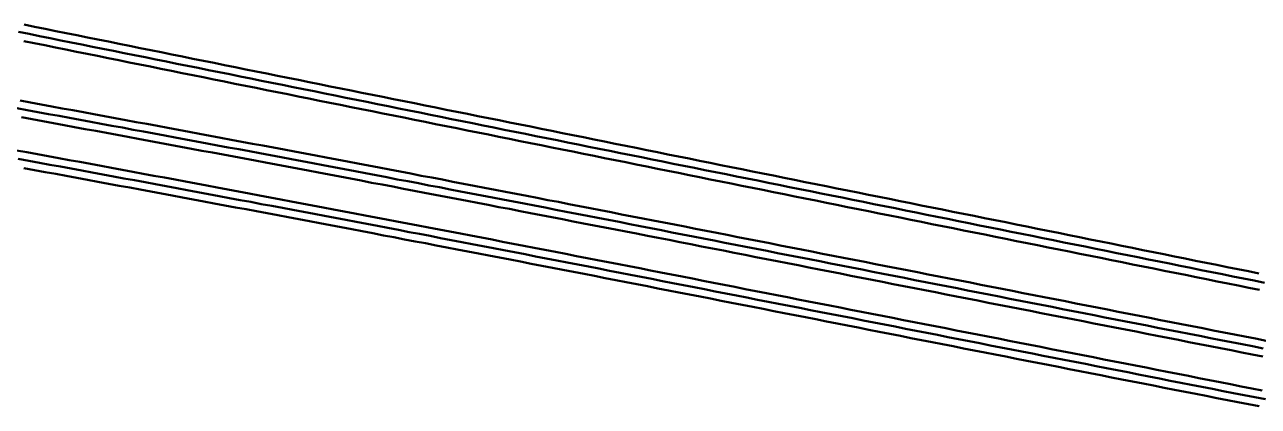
# Model space of a CAD drawing. Header units: millimetres. Extents: x 2688706 to 2690835, y 1254387 to 1255241.
# Drawn here: x 2689814.9 to 2689929.4, y 1254783.5 to 1254819 of the extents above; entities that cross this region are included whole.
import ezdxf

# ---------------------------------------------------------------- set-up
doc = ezdxf.new("R2010")
doc.units = ezdxf.units.MM
doc.layers.add('BS-TR-B-Gleisstrang-LinieGeometrie', color=7, linetype='Continuous')
doc.layers.add('BS-TR-N-Gleisstrang-LinieGeometrie', color=7, linetype='Continuous')

msp = doc.modelspace()

# ---------------------------------------------------------------- linework, layer by layer
at = {"layer": 'BS-TR-B-Gleisstrang-LinieGeometrie', "lineweight": 50}
for points in [[(2689814.13, 1254811.21, 454.8), (2689815.11, 1254811.03, 454.8), (2689816.09, 1254810.85, 454.8), (2689817.07, 1254810.67, 454.8), (2689818.06, 1254810.49, 454.8), (2689819.04, 1254810.31, 454.8), (2689820.02, 1254810.13, 454.8), (2689821, 1254809.95, 454.8), (2689821.98, 1254809.77, 454.8), (2689822.96, 1254809.59, 454.8), (2689823.95, 1254809.41, 454.8), (2689824.93, 1254809.22, 454.8), (2689825.91, 1254809.04, 454.8), (2689826.89, 1254808.86, 454.8), (2689827.87, 1254808.68, 454.8), (2689828.85, 1254808.49, 454.8), (2689829.84, 1254808.31, 454.8), (2689830.82, 1254808.13, 454.8), (2689831.8, 1254807.95, 454.8), (2689832.78, 1254807.76, 454.8), (2689833.76, 1254807.58, 454.8), (2689834.74, 1254807.4, 454.8), (2689835.73, 1254807.21, 454.8), (2689836.71, 1254807.03, 454.8), (2689837.69, 1254806.84, 454.8), (2689838.67, 1254806.66, 454.8), (2689839.65, 1254806.47, 454.8), (2689840.63, 1254806.29, 454.8), (2689841.61, 1254806.1, 454.8), (2689842.59, 1254805.92, 454.8), (2689843.57, 1254805.73, 454.8), (2689844.56, 1254805.55, 454.8), (2689845.54, 1254805.36, 454.8), (2689846.52, 1254805.17, 454.8), (2689847.5, 1254804.99, 454.8), (2689848.48, 1254804.8, 454.8), (2689849.46, 1254804.61, 454.8), (2689850.44, 1254804.43, 454.8), (2689851.42, 1254804.24, 454.8), (2689852.4, 1254804.05, 454.8), (2689853.38, 1254803.87, 454.8), (2689854.36, 1254803.68, 454.8), (2689855.34, 1254803.49, 454.8), (2689856.32, 1254803.3, 454.8), (2689857.31, 1254803.11, 454.8), (2689858.29, 1254802.93, 454.8), (2689859.27, 1254802.74, 454.8), (2689860.25, 1254802.55, 454.8), (2689861.23, 1254802.36, 454.8), (2689862.21, 1254802.17, 454.8), (2689863.19, 1254801.98, 454.8), (2689864.17, 1254801.79, 454.8), (2689865.15, 1254801.6, 454.8), (2689866.13, 1254801.41, 454.8), (2689867.11, 1254801.22, 454.8), (2689867.11, 1254801.22, 454.8), (2689868.09, 1254801.03, 454.8), (2689869.07, 1254800.84, 454.8), (2689870.05, 1254800.65, 454.8), (2689871.04, 1254800.46, 454.8), (2689872.02, 1254800.26, 454.8), (2689873, 1254800.07, 454.8), (2689873.98, 1254799.88, 454.8), (2689874.96, 1254799.69, 454.8), (2689875.94, 1254799.5, 454.8), (2689876.92, 1254799.3, 454.8), (2689877.9, 1254799.11, 454.8), (2689878.89, 1254798.92, 454.8), (2689879.87, 1254798.73, 454.8), (2689880.85, 1254798.54, 454.8), (2689881.83, 1254798.34, 454.8), (2689882.81, 1254798.15, 454.8), (2689883.79, 1254797.96, 454.8), (2689884.77, 1254797.77, 454.8), (2689885.76, 1254797.57, 454.8), (2689886.74, 1254797.38, 454.8), (2689886.74, 1254797.38, 454.8), (2689887.72, 1254797.19, 454.8), (2689888.7, 1254797, 454.8), (2689889.68, 1254796.8, 454.8), (2689890.66, 1254796.61, 454.8), (2689891.64, 1254796.42, 454.8), (2689892.62, 1254796.23, 454.8), (2689893.6, 1254796.03, 454.8), (2689894.58, 1254795.84, 454.8), (2689895.56, 1254795.65, 454.8), (2689896.54, 1254795.46, 454.8), (2689897.51, 1254795.26, 454.8), (2689898.49, 1254795.07, 454.8), (2689899.47, 1254794.88, 454.8), (2689900.45, 1254794.69, 454.8), (2689901.43, 1254794.5, 454.8), (2689902.41, 1254794.3, 454.8), (2689903.39, 1254794.11, 454.8), (2689904.37, 1254793.92, 454.8), (2689905.35, 1254793.73, 454.8), (2689906.33, 1254793.53, 454.8), (2689907.31, 1254793.34, 454.8), (2689908.29, 1254793.15, 454.8), (2689909.27, 1254792.96, 454.8), (2689910.25, 1254792.76, 454.8), (2689911.23, 1254792.57, 454.8), (2689912.21, 1254792.38, 454.8), (2689913.19, 1254792.19, 454.8), (2689914.17, 1254791.99, 454.8), (2689915.15, 1254791.8, 454.8), (2689916.13, 1254791.61, 454.8), (2689917.11, 1254791.42, 454.8), (2689918.09, 1254791.23, 454.8), (2689919.07, 1254791.03, 454.8), (2689920.05, 1254790.84, 454.8), (2689921.03, 1254790.65, 454.8), (2689922.01, 1254790.46, 454.8), (2689922.99, 1254790.26, 454.8), (2689923.97, 1254790.07, 454.8), (2689924.95, 1254789.88, 454.8), (2689925.93, 1254789.69, 454.8), (2689926.91, 1254789.49, 454.8), (2689927.89, 1254789.3, 454.8), (2689928.87, 1254789.11, 454.8), (2689929.85, 1254788.92, 454.8)], [(2689814.28, 1254806.51, 454.8), (2689815.26, 1254806.33, 454.8), (2689816.24, 1254806.15, 454.8), (2689817.22, 1254805.97, 454.8), (2689818.21, 1254805.79, 454.8), (2689819.19, 1254805.61, 454.8), (2689820.17, 1254805.43, 454.8), (2689821.15, 1254805.25, 454.8), (2689822.13, 1254805.06, 454.8), (2689823.11, 1254804.88, 454.8), (2689824.09, 1254804.7, 454.8), (2689825.07, 1254804.52, 454.8), (2689826.05, 1254804.34, 454.8), (2689827.03, 1254804.16, 454.8), (2689828.01, 1254803.97, 454.8), (2689828.99, 1254803.79, 454.8), (2689829.97, 1254803.61, 454.8), (2689830.95, 1254803.42, 454.8), (2689831.93, 1254803.24, 454.8), (2689832.92, 1254803.06, 454.8), (2689833.9, 1254802.87, 454.8), (2689834.88, 1254802.69, 454.8), (2689835.86, 1254802.51, 454.8), (2689836.84, 1254802.32, 454.8), (2689837.82, 1254802.14, 454.8), (2689838.8, 1254801.95, 454.8), (2689839.78, 1254801.77, 454.8), (2689840.76, 1254801.58, 454.8), (2689841.74, 1254801.4, 454.8), (2689842.72, 1254801.21, 454.8), (2689843.7, 1254801.03, 454.8), (2689844.68, 1254800.84, 454.8), (2689845.66, 1254800.66, 454.8), (2689846.64, 1254800.47, 454.8), (2689847.62, 1254800.28, 454.8), (2689848.6, 1254800.1, 454.8), (2689849.58, 1254799.91, 454.8), (2689850.56, 1254799.72, 454.8), (2689851.54, 1254799.54, 454.8), (2689852.51, 1254799.35, 454.8), (2689853.49, 1254799.16, 454.8), (2689854.47, 1254798.97, 454.8), (2689855.45, 1254798.79, 454.8), (2689856.43, 1254798.6, 454.8), (2689857.41, 1254798.41, 454.8), (2689858.39, 1254798.22, 454.8), (2689859.37, 1254798.03, 454.8), (2689860.35, 1254797.84, 454.8), (2689861.33, 1254797.65, 454.8), (2689862.31, 1254797.46, 454.8), (2689863.29, 1254797.27, 454.8), (2689864.27, 1254797.09, 454.8), (2689865.25, 1254796.9, 454.8), (2689866.23, 1254796.71, 454.8), (2689866.23, 1254796.71, 454.8), (2689867.21, 1254796.51, 454.8), (2689868.19, 1254796.32, 454.8), (2689869.17, 1254796.13, 454.8), (2689870.15, 1254795.94, 454.8), (2689871.13, 1254795.75, 454.8), (2689872.12, 1254795.56, 454.8), (2689873.1, 1254795.37, 454.8), (2689874.08, 1254795.17, 454.8), (2689875.06, 1254794.98, 454.8), (2689876.04, 1254794.79, 454.8), (2689877.02, 1254794.6, 454.8), (2689878, 1254794.41, 454.8), (2689878.98, 1254794.21, 454.8), (2689879.97, 1254794.02, 454.8), (2689880.95, 1254793.83, 454.8), (2689881.93, 1254793.64, 454.8), (2689882.91, 1254793.44, 454.8), (2689883.89, 1254793.25, 454.8), (2689884.87, 1254793.06, 454.8), (2689885.85, 1254792.87, 454.8), (2689885.85, 1254792.87, 454.8), (2689886.84, 1254792.67, 454.8), (2689887.82, 1254792.48, 454.8), (2689888.8, 1254792.29, 454.8), (2689889.78, 1254792.09, 454.8), (2689890.77, 1254791.9, 454.8), (2689891.75, 1254791.71, 454.8), (2689892.73, 1254791.52, 454.8), (2689893.71, 1254791.32, 454.8), (2689894.69, 1254791.13, 454.8), (2689895.68, 1254790.94, 454.8), (2689896.66, 1254790.74, 454.8), (2689897.64, 1254790.55, 454.8), (2689898.62, 1254790.36, 454.8), (2689899.61, 1254790.17, 454.8), (2689900.59, 1254789.97, 454.8), (2689901.57, 1254789.78, 454.8), (2689902.55, 1254789.59, 454.8), (2689903.54, 1254789.4, 454.8), (2689904.52, 1254789.2, 454.8), (2689905.5, 1254789.01, 454.8), (2689906.48, 1254788.82, 454.8), (2689907.46, 1254788.62, 454.8), (2689908.45, 1254788.43, 454.8), (2689909.43, 1254788.24, 454.8), (2689910.41, 1254788.05, 454.8), (2689911.39, 1254787.85, 454.8), (2689912.38, 1254787.66, 454.8), (2689913.36, 1254787.47, 454.8), (2689914.34, 1254787.27, 454.8), (2689915.32, 1254787.08, 454.8), (2689916.31, 1254786.89, 454.8), (2689917.29, 1254786.7, 454.8), (2689918.27, 1254786.5, 454.8), (2689919.25, 1254786.31, 454.8), (2689920.23, 1254786.12, 454.8), (2689921.22, 1254785.92, 454.8), (2689922.2, 1254785.73, 454.8), (2689923.18, 1254785.54, 454.8), (2689924.16, 1254785.35, 454.8), (2689925.15, 1254785.15, 454.8), (2689926.13, 1254784.96, 454.8), (2689927.11, 1254784.77, 454.8), (2689928.09, 1254784.57, 454.8), (2689929.08, 1254784.38, 454.8), (2689930.06, 1254784.19, 454.8)]]:
    msp.add_polyline3d(points, dxfattribs=at)
at = {"layer": 'BS-TR-N-Gleisstrang-LinieGeometrie', "color": 1, "lineweight": 50, "true_color": 0xff0000}
for points in [[(2689814.81, 1254818.97, 454.8), (2689815.79, 1254818.77, 454.8), (2689816.77, 1254818.57, 454.8), (2689817.75, 1254818.37, 454.8), (2689818.73, 1254818.18, 454.8), (2689819.71, 1254817.98, 454.8), (2689820.69, 1254817.78, 454.8), (2689821.67, 1254817.58, 454.8), (2689822.65, 1254817.39, 454.8), (2689823.63, 1254817.19, 454.8), (2689824.61, 1254816.99, 454.8), (2689825.59, 1254816.8, 454.8), (2689826.57, 1254816.6, 454.8), (2689827.55, 1254816.4, 454.8), (2689828.53, 1254816.2, 454.8), (2689829.51, 1254816.01, 454.8), (2689830.49, 1254815.81, 454.8), (2689831.47, 1254815.61, 454.8), (2689832.45, 1254815.41, 454.8), (2689833.43, 1254815.22, 454.8), (2689834.41, 1254815.02, 454.8), (2689835.39, 1254814.82, 454.8), (2689836.37, 1254814.63, 454.8), (2689837.35, 1254814.43, 454.8), (2689838.33, 1254814.23, 454.8), (2689839.31, 1254814.03, 454.8), (2689840.29, 1254813.84, 454.8), (2689841.27, 1254813.64, 454.8), (2689842.25, 1254813.44, 454.8), (2689843.23, 1254813.24, 454.8), (2689844.21, 1254813.05, 454.8), (2689845.19, 1254812.85, 454.8), (2689846.17, 1254812.65, 454.8), (2689847.15, 1254812.45, 454.8), (2689848.13, 1254812.26, 454.8), (2689849.11, 1254812.06, 454.8), (2689850.09, 1254811.86, 454.8), (2689851.07, 1254811.67, 454.8), (2689852.05, 1254811.47, 454.8), (2689853.03, 1254811.27, 454.8), (2689854.01, 1254811.07, 454.8), (2689854.99, 1254810.88, 454.8), (2689855.97, 1254810.68, 454.8), (2689856.95, 1254810.48, 454.8), (2689857.93, 1254810.28, 454.8), (2689858.91, 1254810.09, 454.8), (2689859.89, 1254809.89, 454.8), (2689860.87, 1254809.69, 454.8), (2689861.85, 1254809.5, 454.8), (2689862.83, 1254809.3, 454.8), (2689863.81, 1254809.1, 454.8), (2689864.79, 1254808.9, 454.8), (2689865.77, 1254808.71, 454.8), (2689866.75, 1254808.51, 454.8), (2689867.73, 1254808.31, 454.8), (2689868.71, 1254808.11, 454.8), (2689869.69, 1254807.92, 454.8), (2689870.67, 1254807.72, 454.8), (2689871.65, 1254807.52, 454.8), (2689872.63, 1254807.32, 454.8), (2689873.61, 1254807.13, 454.8), (2689874.59, 1254806.93, 454.8), (2689875.57, 1254806.73, 454.8), (2689876.55, 1254806.54, 454.8), (2689877.53, 1254806.34, 454.8), (2689878.51, 1254806.14, 454.8), (2689879.49, 1254805.94, 454.8), (2689880.47, 1254805.75, 454.8), (2689881.45, 1254805.55, 454.8), (2689882.43, 1254805.35, 454.8), (2689883.41, 1254805.15, 454.8), (2689884.39, 1254804.96, 454.8), (2689885.37, 1254804.76, 454.8), (2689886.35, 1254804.56, 454.8), (2689887.33, 1254804.36, 454.8), (2689888.31, 1254804.17, 454.8), (2689889.29, 1254803.97, 454.8), (2689890.27, 1254803.77, 454.8), (2689891.25, 1254803.58, 454.8), (2689892.23, 1254803.38, 454.8), (2689893.21, 1254803.18, 454.8), (2689894.19, 1254802.98, 454.8), (2689895.17, 1254802.79, 454.8), (2689896.15, 1254802.59, 454.8), (2689897.13, 1254802.39, 454.8), (2689898.11, 1254802.19, 454.8), (2689899.09, 1254802, 454.8), (2689900.07, 1254801.8, 454.8), (2689901.05, 1254801.6, 454.81), (2689902.03, 1254801.41, 454.81), (2689903.01, 1254801.21, 454.81), (2689903.99, 1254801.01, 454.81), (2689904.97, 1254800.81, 454.81), (2689905.95, 1254800.62, 454.81), (2689906.93, 1254800.42, 454.81), (2689907.91, 1254800.22, 454.81), (2689908.89, 1254800.02, 454.82), (2689909.87, 1254799.83, 454.82), (2689910.85, 1254799.63, 454.82), (2689911.83, 1254799.43, 454.82), (2689912.81, 1254799.23, 454.82), (2689913.79, 1254799.04, 454.83), (2689914.77, 1254798.84, 454.83), (2689915.75, 1254798.64, 454.83), (2689916.73, 1254798.45, 454.83), (2689917.71, 1254798.25, 454.84), (2689918.68, 1254798.05, 454.84), (2689919.66, 1254797.85, 454.84), (2689920.64, 1254797.66, 454.84), (2689921.62, 1254797.46, 454.85), (2689922.6, 1254797.26, 454.85), (2689923.58, 1254797.06, 454.85), (2689924.56, 1254796.87, 454.85), (2689925.54, 1254796.67, 454.86), (2689926.52, 1254796.47, 454.86), (2689927.5, 1254796.28, 454.86), (2689928.48, 1254796.08, 454.86), (2689929.46, 1254795.88, 454.87)], [(2689814.3, 1254818.3, 454.8), (2689815.28, 1254818.11, 454.8), (2689816.26, 1254817.91, 454.8), (2689817.24, 1254817.71, 454.8), (2689818.22, 1254817.51, 454.8), (2689819.2, 1254817.32, 454.8), (2689820.18, 1254817.12, 454.8), (2689821.16, 1254816.92, 454.8), (2689822.14, 1254816.72, 454.8), (2689823.12, 1254816.53, 454.8), (2689824.1, 1254816.33, 454.8), (2689825.08, 1254816.13, 454.8), (2689826.06, 1254815.94, 454.8), (2689827.04, 1254815.74, 454.8), (2689828.03, 1254815.54, 454.8), (2689829.01, 1254815.34, 454.8), (2689829.99, 1254815.15, 454.8), (2689830.97, 1254814.95, 454.8), (2689831.95, 1254814.75, 454.8), (2689832.93, 1254814.55, 454.8), (2689833.91, 1254814.36, 454.8), (2689834.89, 1254814.16, 454.8), (2689835.87, 1254813.96, 454.8), (2689836.85, 1254813.76, 454.8), (2689837.83, 1254813.57, 454.8), (2689838.81, 1254813.37, 454.8), (2689839.79, 1254813.17, 454.8), (2689840.77, 1254812.97, 454.8), (2689841.75, 1254812.78, 454.8), (2689842.73, 1254812.58, 454.8), (2689843.71, 1254812.38, 454.8), (2689844.69, 1254812.18, 454.8), (2689845.67, 1254811.99, 454.8), (2689846.65, 1254811.79, 454.8), (2689847.63, 1254811.59, 454.8), (2689848.61, 1254811.39, 454.8), (2689849.6, 1254811.2, 454.8), (2689850.58, 1254811, 454.8), (2689851.56, 1254810.8, 454.8), (2689852.54, 1254810.61, 454.8), (2689853.52, 1254810.41, 454.8), (2689854.5, 1254810.21, 454.8), (2689855.48, 1254810.01, 454.8), (2689856.46, 1254809.82, 454.8), (2689857.44, 1254809.62, 454.8), (2689858.42, 1254809.42, 454.8), (2689859.4, 1254809.22, 454.8), (2689860.38, 1254809.03, 454.8), (2689861.36, 1254808.83, 454.8), (2689862.34, 1254808.63, 454.8), (2689863.32, 1254808.43, 454.8), (2689864.3, 1254808.24, 454.8), (2689865.28, 1254808.04, 454.8), (2689866.26, 1254807.84, 454.8), (2689867.24, 1254807.64, 454.8), (2689868.22, 1254807.45, 454.8), (2689869.2, 1254807.25, 454.8), (2689870.19, 1254807.05, 454.8), (2689871.17, 1254806.85, 454.8), (2689872.15, 1254806.66, 454.8), (2689873.13, 1254806.46, 454.8), (2689874.11, 1254806.26, 454.8), (2689875.09, 1254806.06, 454.8), (2689876.07, 1254805.87, 454.8), (2689877.05, 1254805.67, 454.8), (2689878.03, 1254805.47, 454.8), (2689879.01, 1254805.27, 454.8), (2689879.99, 1254805.08, 454.8), (2689880.97, 1254804.88, 454.8), (2689881.95, 1254804.68, 454.8), (2689882.93, 1254804.49, 454.8), (2689883.91, 1254804.29, 454.8), (2689884.89, 1254804.09, 454.8), (2689885.87, 1254803.89, 454.8), (2689886.85, 1254803.7, 454.8), (2689887.83, 1254803.5, 454.8), (2689888.81, 1254803.3, 454.8), (2689889.79, 1254803.1, 454.8), (2689890.77, 1254802.91, 454.8), (2689891.76, 1254802.71, 454.8), (2689892.74, 1254802.51, 454.8), (2689893.72, 1254802.31, 454.8), (2689894.7, 1254802.12, 454.8), (2689895.68, 1254801.92, 454.8), (2689896.66, 1254801.72, 454.8), (2689897.64, 1254801.52, 454.8), (2689898.62, 1254801.33, 454.8), (2689899.6, 1254801.13, 454.8), (2689900.58, 1254800.93, 454.8), (2689901.56, 1254800.73, 454.81), (2689902.54, 1254800.54, 454.81), (2689903.52, 1254800.34, 454.81), (2689904.5, 1254800.14, 454.81), (2689905.48, 1254799.94, 454.81), (2689906.46, 1254799.75, 454.81), (2689907.44, 1254799.55, 454.81), (2689908.42, 1254799.35, 454.82), (2689909.4, 1254799.15, 454.82), (2689910.38, 1254798.96, 454.82), (2689911.36, 1254798.76, 454.82), (2689912.35, 1254798.56, 454.82), (2689913.33, 1254798.37, 454.83), (2689914.31, 1254798.17, 454.83), (2689915.29, 1254797.97, 454.83), (2689916.27, 1254797.77, 454.83), (2689917.25, 1254797.58, 454.84), (2689918.23, 1254797.38, 454.84), (2689919.21, 1254797.18, 454.84), (2689920.19, 1254796.98, 454.84), (2689921.17, 1254796.79, 454.85), (2689922.15, 1254796.59, 454.85), (2689923.13, 1254796.39, 454.85), (2689924.11, 1254796.19, 454.85), (2689925.09, 1254796, 454.86), (2689926.07, 1254795.8, 454.86), (2689927.05, 1254795.6, 454.86), (2689928.03, 1254795.4, 454.86), (2689929.01, 1254795.21, 454.87), (2689929.99, 1254795.01, 454.87)], [(2689814.78, 1254817.44, 454.8), (2689815.76, 1254817.25, 454.8), (2689816.74, 1254817.05, 454.8), (2689817.72, 1254816.85, 454.8), (2689818.7, 1254816.65, 454.8), (2689819.68, 1254816.46, 454.8), (2689820.66, 1254816.26, 454.8), (2689821.64, 1254816.06, 454.8), (2689822.62, 1254815.86, 454.8), (2689823.6, 1254815.67, 454.8), (2689824.58, 1254815.47, 454.8), (2689825.56, 1254815.27, 454.8), (2689826.54, 1254815.07, 454.8), (2689827.52, 1254814.88, 454.8), (2689828.51, 1254814.68, 454.8), (2689829.49, 1254814.48, 454.8), (2689830.47, 1254814.28, 454.8), (2689831.45, 1254814.09, 454.8), (2689832.43, 1254813.89, 454.8), (2689833.41, 1254813.69, 454.8), (2689834.39, 1254813.49, 454.8), (2689835.37, 1254813.3, 454.8), (2689836.35, 1254813.1, 454.8), (2689837.33, 1254812.9, 454.8), (2689838.31, 1254812.7, 454.8), (2689839.29, 1254812.51, 454.8), (2689840.27, 1254812.31, 454.8), (2689841.25, 1254812.11, 454.8), (2689842.23, 1254811.91, 454.8), (2689843.21, 1254811.72, 454.8), (2689844.19, 1254811.52, 454.8), (2689845.17, 1254811.32, 454.8), (2689846.15, 1254811.13, 454.8), (2689847.14, 1254810.93, 454.8), (2689848.12, 1254810.73, 454.8), (2689849.1, 1254810.53, 454.8), (2689850.08, 1254810.34, 454.8), (2689851.06, 1254810.14, 454.8), (2689852.04, 1254809.94, 454.8), (2689853.02, 1254809.74, 454.8), (2689854, 1254809.55, 454.8), (2689854.98, 1254809.35, 454.8), (2689855.96, 1254809.15, 454.8), (2689856.94, 1254808.95, 454.8), (2689857.92, 1254808.76, 454.8), (2689858.9, 1254808.56, 454.8), (2689859.88, 1254808.36, 454.8), (2689860.86, 1254808.16, 454.8), (2689861.84, 1254807.97, 454.8), (2689862.82, 1254807.77, 454.8), (2689863.8, 1254807.57, 454.8), (2689864.78, 1254807.37, 454.8), (2689865.76, 1254807.18, 454.8), (2689866.75, 1254806.98, 454.8), (2689867.73, 1254806.78, 454.8), (2689868.71, 1254806.58, 454.8), (2689869.69, 1254806.39, 454.8), (2689870.67, 1254806.19, 454.8), (2689871.65, 1254805.99, 454.8), (2689872.63, 1254805.79, 454.8), (2689873.61, 1254805.6, 454.8), (2689874.59, 1254805.4, 454.8), (2689875.57, 1254805.2, 454.8), (2689876.55, 1254805, 454.8), (2689877.53, 1254804.81, 454.8), (2689878.51, 1254804.61, 454.8), (2689879.49, 1254804.41, 454.8), (2689880.47, 1254804.22, 454.8), (2689881.45, 1254804.02, 454.8), (2689882.43, 1254803.82, 454.8), (2689883.41, 1254803.62, 454.8), (2689884.39, 1254803.43, 454.8), (2689885.38, 1254803.23, 454.8), (2689886.36, 1254803.03, 454.8), (2689887.34, 1254802.83, 454.8), (2689888.32, 1254802.64, 454.8), (2689889.3, 1254802.44, 454.8), (2689890.28, 1254802.24, 454.8), (2689891.26, 1254802.04, 454.8), (2689892.24, 1254801.85, 454.8), (2689893.22, 1254801.65, 454.8), (2689894.2, 1254801.45, 454.8), (2689895.18, 1254801.25, 454.8), (2689896.16, 1254801.06, 454.8), (2689897.14, 1254800.86, 454.8), (2689898.12, 1254800.66, 454.8), (2689899.1, 1254800.46, 454.8), (2689900.08, 1254800.27, 454.8), (2689901.06, 1254800.07, 454.81), (2689902.04, 1254799.87, 454.81), (2689903.02, 1254799.67, 454.81), (2689904, 1254799.48, 454.81), (2689904.99, 1254799.28, 454.81), (2689905.97, 1254799.08, 454.81), (2689906.95, 1254798.88, 454.81), (2689907.93, 1254798.69, 454.82), (2689908.91, 1254798.49, 454.82), (2689909.89, 1254798.29, 454.82), (2689910.87, 1254798.1, 454.82), (2689911.85, 1254797.9, 454.82), (2689912.83, 1254797.7, 454.83), (2689913.81, 1254797.5, 454.83), (2689914.79, 1254797.31, 454.83), (2689915.77, 1254797.11, 454.83), (2689916.75, 1254796.91, 454.84), (2689917.73, 1254796.71, 454.84), (2689918.71, 1254796.52, 454.84), (2689919.69, 1254796.32, 454.84), (2689920.67, 1254796.12, 454.85), (2689921.65, 1254795.92, 454.85), (2689922.63, 1254795.73, 454.85), (2689923.62, 1254795.53, 454.85), (2689924.6, 1254795.33, 454.86), (2689925.58, 1254795.13, 454.86), (2689926.56, 1254794.94, 454.86), (2689927.54, 1254794.74, 454.86), (2689928.52, 1254794.54, 454.87), (2689929.5, 1254794.34, 454.87)], [(2689814.44, 1254811.92, 454.81), (2689815.42, 1254811.74, 454.81), (2689816.4, 1254811.56, 454.81), (2689817.38, 1254811.38, 454.81), (2689818.36, 1254811.2, 454.81), (2689819.34, 1254811.02, 454.81), (2689820.32, 1254810.84, 454.81), (2689821.3, 1254810.66, 454.81), (2689822.28, 1254810.48, 454.81), (2689823.27, 1254810.29, 454.81), (2689824.25, 1254810.11, 454.81), (2689825.23, 1254809.93, 454.81), (2689826.21, 1254809.75, 454.81), (2689827.19, 1254809.57, 454.81), (2689828.17, 1254809.39, 454.81), (2689829.15, 1254809.2, 454.81), (2689830.13, 1254809.02, 454.81), (2689831.11, 1254808.84, 454.81), (2689832.09, 1254808.65, 454.81), (2689833.07, 1254808.47, 454.81), (2689834.05, 1254808.29, 454.81), (2689835.03, 1254808.1, 454.81), (2689836.01, 1254807.92, 454.81), (2689836.99, 1254807.74, 454.81), (2689837.97, 1254807.55, 454.81), (2689838.95, 1254807.37, 454.81), (2689839.93, 1254807.18, 454.81), (2689840.91, 1254807, 454.81), (2689841.89, 1254806.81, 454.81), (2689842.87, 1254806.63, 454.81), (2689843.85, 1254806.44, 454.81), (2689844.83, 1254806.26, 454.81), (2689845.81, 1254806.07, 454.81), (2689846.79, 1254805.89, 454.81), (2689847.77, 1254805.7, 454.81), (2689848.75, 1254805.51, 454.81), (2689849.73, 1254805.33, 454.81), (2689850.71, 1254805.14, 454.81), (2689851.69, 1254804.95, 454.81), (2689852.67, 1254804.77, 454.81), (2689853.65, 1254804.58, 454.81), (2689854.63, 1254804.39, 454.81), (2689855.61, 1254804.2, 454.81), (2689856.59, 1254804.02, 454.81), (2689857.57, 1254803.83, 454.81), (2689858.54, 1254803.64, 454.81), (2689859.52, 1254803.45, 454.81), (2689860.5, 1254803.26, 454.81), (2689861.48, 1254803.07, 454.81), (2689862.46, 1254802.88, 454.81), (2689863.44, 1254802.69, 454.81), (2689864.42, 1254802.51, 454.81), (2689865.4, 1254802.32, 454.81), (2689866.38, 1254802.13, 454.81), (2689867.36, 1254801.94, 454.81), (2689868.34, 1254801.75, 454.81), (2689869.32, 1254801.56, 454.81), (2689870.29, 1254801.36, 454.81), (2689871.27, 1254801.17, 454.81), (2689872.25, 1254800.98, 454.81), (2689873.23, 1254800.79, 454.81), (2689874.21, 1254800.6, 454.81), (2689874.21, 1254800.6, 454.81), (2689875.19, 1254800.41, 454.81), (2689876.17, 1254800.22, 454.81), (2689877.16, 1254800.02, 454.81), (2689878.14, 1254799.83, 454.8), (2689879.12, 1254799.64, 454.8), (2689880.1, 1254799.45, 454.8), (2689881.09, 1254799.25, 454.8), (2689882.07, 1254799.06, 454.8), (2689883.05, 1254798.87, 454.8), (2689884.04, 1254798.67, 454.8), (2689885.02, 1254798.48, 454.8), (2689886, 1254798.29, 454.8), (2689886.98, 1254798.1, 454.8), (2689886.98, 1254798.1, 454.8), (2689887.96, 1254797.9, 454.8), (2689888.94, 1254797.71, 454.8), (2689889.92, 1254797.52, 454.8), (2689890.9, 1254797.33, 454.8), (2689891.88, 1254797.13, 454.8), (2689892.87, 1254796.94, 454.8), (2689893.85, 1254796.75, 454.8), (2689894.83, 1254796.56, 454.8), (2689895.81, 1254796.36, 454.8), (2689896.79, 1254796.17, 454.8), (2689897.77, 1254795.98, 454.8), (2689898.75, 1254795.79, 454.8), (2689899.73, 1254795.59, 454.8), (2689900.71, 1254795.4, 454.8), (2689901.69, 1254795.21, 454.8), (2689902.67, 1254795.02, 454.8), (2689903.65, 1254794.82, 454.8), (2689904.63, 1254794.63, 454.8), (2689905.61, 1254794.44, 454.8), (2689906.59, 1254794.25, 454.8), (2689907.57, 1254794.05, 454.8), (2689908.55, 1254793.86, 454.8), (2689909.53, 1254793.67, 454.8), (2689910.51, 1254793.48, 454.8), (2689911.49, 1254793.29, 454.8), (2689912.47, 1254793.09, 454.8), (2689913.45, 1254792.9, 454.8), (2689914.43, 1254792.71, 454.8), (2689915.41, 1254792.52, 454.8), (2689916.39, 1254792.32, 454.8), (2689917.37, 1254792.13, 454.8), (2689918.36, 1254791.94, 454.8), (2689919.34, 1254791.75, 454.8), (2689920.32, 1254791.55, 454.8), (2689921.3, 1254791.36, 454.8), (2689922.28, 1254791.17, 454.8), (2689923.26, 1254790.98, 454.8), (2689924.24, 1254790.78, 454.8), (2689925.22, 1254790.59, 454.8), (2689926.2, 1254790.4, 454.8), (2689927.18, 1254790.21, 454.8), (2689928.16, 1254790.01, 454.8), (2689929.14, 1254789.82, 454.8), (2689930.12, 1254789.63, 454.8)], [(2689814.59, 1254810.37, 454.79), (2689815.57, 1254810.19, 454.79), (2689816.56, 1254810.01, 454.79), (2689817.54, 1254809.82, 454.79), (2689818.53, 1254809.64, 454.79), (2689819.51, 1254809.46, 454.79), (2689820.5, 1254809.28, 454.79), (2689821.48, 1254809.1, 454.79), (2689822.47, 1254808.92, 454.79), (2689823.45, 1254808.73, 454.79), (2689824.44, 1254808.55, 454.79), (2689825.42, 1254808.37, 454.79), (2689826.41, 1254808.19, 454.79), (2689827.39, 1254808, 454.79), (2689828.38, 1254807.82, 454.79), (2689829.36, 1254807.64, 454.79), (2689830.35, 1254807.45, 454.79), (2689831.33, 1254807.27, 454.79), (2689832.32, 1254807.09, 454.79), (2689833.3, 1254806.9, 454.79), (2689834.29, 1254806.72, 454.79), (2689835.27, 1254806.53, 454.79), (2689836.26, 1254806.35, 454.79), (2689837.24, 1254806.16, 454.79), (2689838.23, 1254805.98, 454.79), (2689839.21, 1254805.79, 454.79), (2689840.19, 1254805.61, 454.79), (2689841.18, 1254805.42, 454.79), (2689842.16, 1254805.24, 454.79), (2689843.15, 1254805.05, 454.79), (2689844.13, 1254804.86, 454.79), (2689845.12, 1254804.68, 454.79), (2689846.1, 1254804.49, 454.79), (2689847.08, 1254804.3, 454.79), (2689848.07, 1254804.12, 454.79), (2689849.05, 1254803.93, 454.79), (2689850.04, 1254803.74, 454.79), (2689851.02, 1254803.55, 454.79), (2689852, 1254803.37, 454.79), (2689852.99, 1254803.18, 454.79), (2689853.97, 1254802.99, 454.79), (2689854.96, 1254802.8, 454.79), (2689855.94, 1254802.61, 454.79), (2689856.92, 1254802.42, 454.79), (2689857.91, 1254802.23, 454.79), (2689858.89, 1254802.04, 454.79), (2689859.88, 1254801.86, 454.79), (2689860.86, 1254801.67, 454.79), (2689861.84, 1254801.48, 454.79), (2689862.83, 1254801.29, 454.79), (2689863.81, 1254801.1, 454.79), (2689864.79, 1254800.91, 454.79), (2689865.78, 1254800.71, 454.79), (2689866.76, 1254800.52, 454.79), (2689867.74, 1254800.33, 454.79), (2689868.73, 1254800.14, 454.79), (2689869.71, 1254799.95, 454.79), (2689870.69, 1254799.76, 454.79), (2689871.68, 1254799.57, 454.79), (2689871.68, 1254799.57, 454.79), (2689872.68, 1254799.37, 454.79), (2689873.69, 1254799.17, 454.79), (2689874.7, 1254798.98, 454.79), (2689875.71, 1254798.78, 454.79), (2689876.71, 1254798.58, 454.79), (2689877.72, 1254798.38, 454.8), (2689878.73, 1254798.19, 454.8), (2689879.74, 1254797.99, 454.8), (2689880.74, 1254797.79, 454.8), (2689881.75, 1254797.59, 454.8), (2689882.76, 1254797.4, 454.8), (2689882.76, 1254797.4, 454.8), (2689883.74, 1254797.2, 454.8), (2689884.72, 1254797.01, 454.8), (2689885.7, 1254796.82, 454.8), (2689886.68, 1254796.63, 454.8), (2689887.66, 1254796.43, 454.8), (2689888.64, 1254796.24, 454.8), (2689889.62, 1254796.05, 454.8), (2689890.6, 1254795.86, 454.8), (2689891.58, 1254795.66, 454.8), (2689892.56, 1254795.47, 454.8), (2689893.54, 1254795.28, 454.8), (2689894.52, 1254795.09, 454.8), (2689895.5, 1254794.89, 454.8), (2689896.49, 1254794.7, 454.8), (2689897.47, 1254794.51, 454.8), (2689898.45, 1254794.32, 454.8), (2689899.43, 1254794.13, 454.8), (2689900.41, 1254793.93, 454.8), (2689901.39, 1254793.74, 454.8), (2689902.37, 1254793.55, 454.8), (2689903.35, 1254793.36, 454.8), (2689904.33, 1254793.16, 454.8), (2689905.31, 1254792.97, 454.8), (2689906.29, 1254792.78, 454.8), (2689907.27, 1254792.59, 454.8), (2689908.25, 1254792.39, 454.8), (2689909.23, 1254792.2, 454.8), (2689910.21, 1254792.01, 454.8), (2689911.19, 1254791.82, 454.8), (2689912.17, 1254791.62, 454.8), (2689913.15, 1254791.43, 454.8), (2689914.13, 1254791.24, 454.8), (2689915.11, 1254791.05, 454.8), (2689916.09, 1254790.85, 454.8), (2689917.08, 1254790.66, 454.8), (2689918.06, 1254790.47, 454.8), (2689919.04, 1254790.28, 454.8), (2689920.02, 1254790.08, 454.8), (2689921, 1254789.89, 454.8), (2689921.98, 1254789.7, 454.8), (2689922.96, 1254789.51, 454.8), (2689923.94, 1254789.31, 454.8), (2689924.92, 1254789.12, 454.8), (2689925.9, 1254788.93, 454.8), (2689926.88, 1254788.74, 454.8), (2689927.86, 1254788.54, 454.8), (2689928.84, 1254788.35, 454.8), (2689929.82, 1254788.16, 454.8)], [(2689814.1, 1254807.3, 454.81), (2689815.08, 1254807.12, 454.81), (2689816.07, 1254806.94, 454.81), (2689817.05, 1254806.76, 454.81), (2689818.03, 1254806.58, 454.81), (2689819.01, 1254806.4, 454.81), (2689819.99, 1254806.22, 454.81), (2689820.97, 1254806.04, 454.81), (2689821.96, 1254805.86, 454.81), (2689822.94, 1254805.68, 454.81), (2689823.92, 1254805.5, 454.81), (2689824.9, 1254805.31, 454.81), (2689825.88, 1254805.13, 454.81), (2689826.86, 1254804.95, 454.81), (2689827.85, 1254804.77, 454.81), (2689828.83, 1254804.58, 454.81), (2689829.81, 1254804.4, 454.81), (2689830.79, 1254804.22, 454.81), (2689831.77, 1254804.03, 454.81), (2689832.75, 1254803.85, 454.81), (2689833.74, 1254803.67, 454.81), (2689834.72, 1254803.48, 454.81), (2689835.7, 1254803.3, 454.81), (2689836.68, 1254803.11, 454.8), (2689837.66, 1254802.93, 454.8), (2689838.64, 1254802.75, 454.8), (2689839.62, 1254802.56, 454.8), (2689840.6, 1254802.38, 454.8), (2689841.58, 1254802.19, 454.8), (2689842.57, 1254802, 454.8), (2689843.55, 1254801.82, 454.8), (2689844.53, 1254801.63, 454.8), (2689845.51, 1254801.45, 454.8), (2689846.49, 1254801.26, 454.8), (2689847.47, 1254801.07, 454.8), (2689848.45, 1254800.89, 454.8), (2689849.43, 1254800.7, 454.8), (2689850.41, 1254800.51, 454.8), (2689851.39, 1254800.33, 454.8), (2689852.37, 1254800.14, 454.8), (2689853.35, 1254799.95, 454.8), (2689854.33, 1254799.76, 454.8), (2689855.32, 1254799.58, 454.8), (2689856.3, 1254799.39, 454.8), (2689857.28, 1254799.2, 454.8), (2689858.26, 1254799.01, 454.8), (2689859.24, 1254798.82, 454.8), (2689860.22, 1254798.63, 454.8), (2689861.2, 1254798.44, 454.8), (2689862.18, 1254798.25, 454.8), (2689863.16, 1254798.06, 454.8), (2689864.14, 1254797.87, 454.8), (2689865.12, 1254797.68, 454.8), (2689866.1, 1254797.49, 454.8), (2689867.08, 1254797.3, 454.8), (2689868.06, 1254797.11, 454.8), (2689869.04, 1254796.92, 454.8), (2689870.02, 1254796.73, 454.8), (2689871, 1254796.54, 454.8), (2689871.98, 1254796.35, 454.8), (2689872.96, 1254796.16, 454.8), (2689872.96, 1254796.16, 454.8), (2689873.94, 1254795.97, 454.8), (2689874.92, 1254795.77, 454.8), (2689875.9, 1254795.58, 454.8), (2689876.88, 1254795.39, 454.8), (2689877.86, 1254795.2, 454.8), (2689878.83, 1254795.01, 454.8), (2689879.81, 1254794.82, 454.8), (2689880.79, 1254794.62, 454.8), (2689881.77, 1254794.43, 454.8), (2689882.75, 1254794.24, 454.8), (2689883.73, 1254794.05, 454.8), (2689884.71, 1254793.85, 454.8), (2689884.71, 1254793.85, 454.8), (2689885.69, 1254793.66, 454.8), (2689886.67, 1254793.47, 454.8), (2689887.65, 1254793.28, 454.8), (2689888.63, 1254793.09, 454.8), (2689889.61, 1254792.89, 454.8), (2689890.59, 1254792.7, 454.8), (2689891.57, 1254792.51, 454.8), (2689892.55, 1254792.32, 454.8), (2689893.53, 1254792.12, 454.8), (2689894.5, 1254791.93, 454.8), (2689895.48, 1254791.74, 454.8), (2689896.46, 1254791.55, 454.8), (2689897.44, 1254791.36, 454.8), (2689898.42, 1254791.16, 454.8), (2689899.4, 1254790.97, 454.8), (2689900.38, 1254790.78, 454.8), (2689901.36, 1254790.59, 454.8), (2689902.34, 1254790.39, 454.8), (2689903.32, 1254790.2, 454.8), (2689904.3, 1254790.01, 454.8), (2689905.28, 1254789.82, 454.8), (2689906.26, 1254789.62, 454.8), (2689907.24, 1254789.43, 454.8), (2689908.22, 1254789.24, 454.8), (2689909.2, 1254789.05, 454.8), (2689910.18, 1254788.86, 454.8), (2689911.16, 1254788.66, 454.8), (2689912.14, 1254788.47, 454.8), (2689913.11, 1254788.28, 454.8), (2689914.09, 1254788.09, 454.8), (2689915.07, 1254787.89, 454.8), (2689916.05, 1254787.7, 454.8), (2689917.03, 1254787.51, 454.8), (2689918.01, 1254787.32, 454.8), (2689918.99, 1254787.13, 454.8), (2689919.97, 1254786.93, 454.8), (2689920.95, 1254786.74, 454.8), (2689921.93, 1254786.55, 454.8), (2689922.91, 1254786.36, 454.8), (2689923.89, 1254786.16, 454.8), (2689924.87, 1254785.97, 454.8), (2689925.85, 1254785.78, 454.8), (2689926.83, 1254785.59, 454.8), (2689927.81, 1254785.39, 454.8), (2689928.79, 1254785.2, 454.8), (2689929.77, 1254785.01, 454.8)], [(2689814.8, 1254805.65, 454.8), (2689815.78, 1254805.47, 454.8), (2689816.77, 1254805.29, 454.8), (2689817.75, 1254805.11, 454.8), (2689818.73, 1254804.93, 454.8), (2689819.71, 1254804.75, 454.8), (2689820.69, 1254804.57, 454.8), (2689821.67, 1254804.39, 454.8), (2689822.66, 1254804.2, 454.8), (2689823.64, 1254804.02, 454.8), (2689824.62, 1254803.84, 454.8), (2689825.6, 1254803.66, 454.8), (2689826.58, 1254803.48, 454.8), (2689827.56, 1254803.29, 454.8), (2689828.55, 1254803.11, 454.8), (2689829.53, 1254802.93, 454.8), (2689830.51, 1254802.74, 454.8), (2689831.49, 1254802.56, 454.8), (2689832.47, 1254802.38, 454.8), (2689833.45, 1254802.19, 454.8), (2689834.43, 1254802.01, 454.8), (2689835.42, 1254801.83, 454.8), (2689836.4, 1254801.64, 454.8), (2689837.38, 1254801.46, 454.8), (2689838.36, 1254801.27, 454.8), (2689839.34, 1254801.09, 454.8), (2689840.32, 1254800.9, 454.8), (2689841.3, 1254800.72, 454.8), (2689842.28, 1254800.53, 454.8), (2689843.26, 1254800.35, 454.8), (2689844.24, 1254800.16, 454.8), (2689845.23, 1254799.97, 454.8), (2689846.21, 1254799.79, 454.8), (2689847.19, 1254799.6, 454.8), (2689848.17, 1254799.41, 454.8), (2689849.15, 1254799.23, 454.8), (2689850.13, 1254799.04, 454.8), (2689851.11, 1254798.85, 454.8), (2689852.09, 1254798.67, 454.8), (2689853.07, 1254798.48, 454.8), (2689854.05, 1254798.29, 454.8), (2689855.03, 1254798.1, 454.8), (2689856.01, 1254797.91, 454.8), (2689856.99, 1254797.73, 454.8), (2689857.97, 1254797.54, 454.8), (2689858.95, 1254797.35, 454.8), (2689859.93, 1254797.16, 454.8), (2689860.91, 1254796.97, 454.8), (2689861.89, 1254796.78, 454.8), (2689862.88, 1254796.59, 454.8), (2689863.86, 1254796.4, 454.8), (2689864.84, 1254796.21, 454.8), (2689865.82, 1254796.02, 454.8), (2689866.8, 1254795.83, 454.8), (2689867.78, 1254795.64, 454.8), (2689868.76, 1254795.45, 454.8), (2689869.74, 1254795.26, 454.8), (2689870.72, 1254795.07, 454.8), (2689871.7, 1254794.88, 454.8), (2689872.68, 1254794.68, 454.8), (2689872.68, 1254794.68, 454.8), (2689873.65, 1254794.49, 454.8), (2689874.63, 1254794.3, 454.8), (2689875.61, 1254794.11, 454.8), (2689876.59, 1254793.92, 454.8), (2689877.57, 1254793.73, 454.8), (2689878.54, 1254793.54, 454.8), (2689879.52, 1254793.34, 454.8), (2689880.5, 1254793.15, 454.8), (2689881.48, 1254792.96, 454.8), (2689882.46, 1254792.77, 454.8), (2689883.44, 1254792.58, 454.8), (2689884.41, 1254792.38, 454.8), (2689884.41, 1254792.38, 454.8), (2689885.39, 1254792.19, 454.8), (2689886.37, 1254792, 454.8), (2689887.35, 1254791.81, 454.8), (2689888.33, 1254791.62, 454.8), (2689889.31, 1254791.42, 454.8), (2689890.29, 1254791.23, 454.8), (2689891.27, 1254791.04, 454.8), (2689892.25, 1254790.85, 454.8), (2689893.23, 1254790.65, 454.8), (2689894.21, 1254790.46, 454.8), (2689895.19, 1254790.27, 454.8), (2689896.17, 1254790.08, 454.8), (2689897.15, 1254789.88, 454.8), (2689898.13, 1254789.69, 454.8), (2689899.11, 1254789.5, 454.8), (2689900.09, 1254789.31, 454.8), (2689901.07, 1254789.12, 454.8), (2689902.04, 1254788.92, 454.8), (2689903.02, 1254788.73, 454.8), (2689904, 1254788.54, 454.8), (2689904.98, 1254788.35, 454.8), (2689905.96, 1254788.15, 454.8), (2689906.94, 1254787.96, 454.8), (2689907.92, 1254787.77, 454.8), (2689908.9, 1254787.58, 454.8), (2689909.88, 1254787.39, 454.8), (2689910.86, 1254787.19, 454.8), (2689911.84, 1254787, 454.8), (2689912.82, 1254786.81, 454.8), (2689913.8, 1254786.62, 454.8), (2689914.78, 1254786.42, 454.8), (2689915.76, 1254786.23, 454.8), (2689916.74, 1254786.04, 454.8), (2689917.72, 1254785.85, 454.8), (2689918.7, 1254785.65, 454.8), (2689919.68, 1254785.46, 454.8), (2689920.66, 1254785.27, 454.8), (2689921.63, 1254785.08, 454.8), (2689922.61, 1254784.89, 454.8), (2689923.59, 1254784.69, 454.8), (2689924.57, 1254784.5, 454.8), (2689925.55, 1254784.31, 454.8), (2689926.53, 1254784.12, 454.8), (2689927.51, 1254783.92, 454.8), (2689928.49, 1254783.73, 454.8), (2689929.47, 1254783.54, 454.8)]]:
    msp.add_polyline3d(points, dxfattribs=at)

doc.saveas('drawing.dxf')
